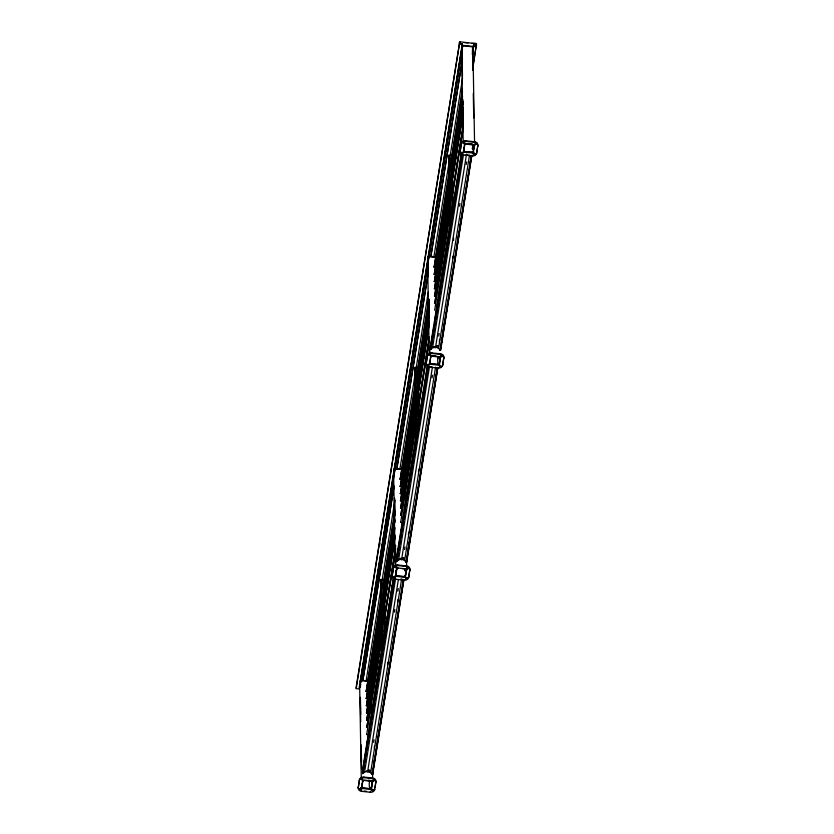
<?xml version="1.0" encoding="UTF-8"?>
<svg xmlns="http://www.w3.org/2000/svg" width="834" height="834" viewBox="0 0 834 834"><rect width="100%" height="100%" fill="white"/><g stroke="black" fill="none" stroke-linecap="round" stroke-linejoin="round"><path stroke-width="1.25" d="M395.358 567.256L395.379 566.547L395.462 567.589L396.213 567.662L396.411 566.64M428.791 364.552L427.727 364.437L428.801 364.541M439.591 365.813C440.738 365.709 440.394 367.46 439.591 365.699M405.626 577.826L406.69 577.795L405.658 578.025M368.711 770.647L368.711 770.178M369.108 770.668L369.149 770.022L369.087 770.752M370.14 770.845L370.15 770.564M399.893 538.941L396.807 557.779M402.728 558.05L402.686 558.592L402.759 557.883M403.135 558.04L403.041 558.634L403.124 557.925M403.76 558.707L403.833 557.998L403.771 558.717M437.85 367.784L406.658 562.523L406.596 558.801M406.909 559.072L407.284 558.04L407.002 558.53M430.855 345.307L430.782 345.974L430.844 345.245M436.651 346.454L436.745 345.985M438.184 345.995L438.079 346.642L438.163 345.933M472.638 146.607L472.544 147.253L472.857 146.69M361.852 787.442L362.133 786.702M429.791 363.249L430.073 362.498M463.767 151.152L464.048 150.401M369.431 770.585L369.514 770.355M370.567 770.376L370.484 770.606M404.115 558.561L404.136 558.373M406.929 559.343L407.013 558.446M437.464 346.068L437.381 346.298M437.725 346.423L437.808 346.193M372.944 770.72L373.225 771.471L373.215 770.752M373.319 770.856L373.1 770.168M407.18 558.655L406.877 559.291M440.842 347.184L441.249 345.943M440.998 346.631L441.311 345.995M441.113 347.215L440.884 346.527M403.406 558.394L403.427 558.207M404.459 558.499L404.469 558.405M440.905 346.663L440.957 346.715M361.278 778.456L359.704 688.279L360.653 682.306M358.255 787.671L358.224 788.088A4.034 3.346 -1 0 0 361.205 791.299L370.765 792.3A4.034 3.346 -1 0 0 374.664 789.808L375.936 781.875A4.034 3.346 -1 0 0 372.954 778.654L363.395 777.653A4.034 3.346 -1 0 0 359.496 780.144L358.255 787.671L359.485 779.55A4.034 3.346 -1 0 1 363.384 777.048L372.944 778.049A4.034 3.346 -1 0 1 375.925 781.27L374.946 787.619M358.245 787.077L358.213 787.484A4.034 3.346 -1 0 0 360.695 790.559M362.571 780.311L361.612 788.474L371.411 789.36L372.548 781.479L363.488 780.332L362.582 780.916L362.592 780.228M361.456 787.984L361.445 787.379L362.133 788.13L371.255 788.881L372.673 781.114M392.23 575.575L392.188 575.981A4.034 3.346 -1 0 0 395.17 579.203L404.74 580.203A4.034 3.346 -1 0 0 408.639 577.701L409.911 569.768A4.034 3.346 -1 0 0 406.919 566.557L397.359 565.556A4.034 3.346 -1 0 0 393.46 568.048L392.23 575.575L393.45 567.443A4.034 3.346 -1 0 1 397.349 564.952L406.909 565.952A4.034 3.346 -1 0 1 409.901 569.174L408.629 577.107A4.034 3.346 -1 0 1 408.222 577.91M392.209 574.98L392.178 575.387A4.034 3.346 -1 0 0 392.314 576.252M406.002 569.945L406.085 569.142L396.859 567.766L395.524 576.304L405.314 577.326L406.679 569.789L405.011 568.882M395.42 575.887L395.41 575.283L396.108 576.033L405.22 576.784L406.669 569.184M426.195 363.478L426.164 363.885A4.034 3.346 -1 0 0 429.145 367.096L438.705 368.107A4.034 3.346 -1 0 0 442.604 365.605L443.876 357.671A4.034 3.346 -1 0 0 440.894 354.46L431.334 353.46A4.034 3.346 -1 0 0 427.435 355.951L426.195 363.478L427.425 355.347A4.034 3.346 -1 0 1 431.324 352.855L440.884 353.856A4.034 3.346 -1 0 1 443.865 357.067L442.593 365.011A4.034 3.346 -1 0 1 442.427 365.417M426.184 362.873L426.153 363.28A4.034 3.346 -1 0 0 428.165 366.168M430.521 356.108L430.532 356.712L431.428 356.139L440.488 357.275L439.351 365.167L429.552 364.281L430.751 355.722M438.903 257.977L438.298 257.247M463.193 142.155L461.629 51.885M429.395 363.78L429.385 363.186L429.979 363.916L439.268 364.625L440.331 356.556M460.17 151.381L460.139 151.788A4.034 3.346 -1 0 0 463.12 154.999L472.68 156A4.034 3.346 -1 0 0 476.579 153.508L477.851 145.575A4.034 3.346 -1 0 0 474.869 142.353L465.299 141.353A4.034 3.346 -1 0 0 461.411 143.855L460.17 151.381L461.39 143.25A4.034 3.346 -1 0 1 465.289 140.758L474.859 141.759A4.034 3.346 -1 0 1 477.84 144.97L476.673 153.112M460.159 150.777L460.128 151.183A4.034 3.346 -1 0 0 460.66 152.851M464.486 144.011L463.527 152.174L473.326 153.06L474.452 145.179L465.403 144.032L464.496 144.616L464.538 143.844M474.035 148.608L474.588 144.814M356.181 688.644L459.503 43.504L462.307 43.795L358.974 688.936L356.181 688.644L356.545 686.862M369.848 770.585L369.869 770.387M459.409 42.513L459.993 42.138M356.149 687.206L459.711 41.783L476.495 43.743L472.565 70.129M437.026 346.256L437.047 346.068M438.423 346.402L438.444 346.214M404.511 469.938L404.24 469.333M449.067 190.371L438.246 258.29L438.413 257.279M379.564 545.572L379.981 543.007M410.422 352.938L410.839 350.374M462.495 44.119L360.351 681.962L360.319 680.242L371.766 681.441L371.797 683.161L381.472 622.748M462.62 45.328L360.486 682.056L462.463 45.317L473.649 46.485M462.818 45.526L360.976 681.941L462.526 45.495M360.246 687.424L360.768 684.161M394.055 485.92L362.863 680.648L394.013 486.524M396.786 468.885L428.228 272.541M435.994 257.331L430.751 256.789L462.516 58.495M396.901 468.896L428.342 272.551M430.865 256.799L462.359 59.756M384.182 580.996L384.161 579.786L380.971 579.453L380.544 582.101L381.763 652.24M419.054 420.357L418.136 367.69L414.936 367.356L415.749 440.675M452.998 206.999L452.101 155.593L448.911 155.249L449.745 229.882M380.846 581.913L381.201 579.703L381.826 579.766L382.994 646.6M416.937 433.211L415.801 367.669L415.165 367.606L414.905 374.956M450.892 219.832L449.766 155.572L449.14 155.499L449.099 175.703M366.105 680.992L380.763 588.741M382.201 579.766L394.92 500.337M399.903 469.208L414.936 375.352M416.072 368.659L428.269 292.077M433.878 257.112L449.161 161.66M450.256 155.27L462.547 78.104M381.534 597.144L366.189 691.428L381.618 593.266M394.805 514.317L382.712 588.251L394.878 510.45M414.894 388.863L400.164 479.331L414.978 384.985M429.176 299.677L416.687 376.144L428.645 299.625M449.067 175.484L434.128 267.224L449.151 171.616M462.536 91.396L450.662 164.048L462.411 88.8M418.241 426.935L417.208 367.815L417.834 367.877L417.521 372.662M418.136 367.69L417.73 371.547M451.684 158.241L452.101 155.593M381.461 605.62L366.314 698.631L381.534 601.752M415.634 392.251L400.289 486.535L415.103 392.188M416.552 383.14L417.073 383.275L416.541 383.181L429.176 304.285M449.192 182.698L434.264 274.438L449.067 180.092M450.527 171.043L451.038 171.178L450.516 171.085L462.536 96.004M381.628 603.159L369.222 681.315M383.994 589.075L394.962 519.884M415.488 392.053L403.208 469.563M418.178 375.696L429.135 306.505M436.995 257.445L449.203 181.27M451.58 167.144L462.432 98.975M381.586 612.834L366.439 705.845L381.461 610.227M415.759 399.455L400.414 493.738L415.843 395.587M449.119 191.174L434.389 281.642L449.192 187.306M380.711 617.139L370.359 681.441L370.963 682.014M381.034 614.814L381.649 610.978M384.015 596.883L394.982 527.693M404.365 469.75L415.822 397.589M418.199 383.504L429.156 314.314M451.59 174.984L462.443 106.815M462.797 104.271L463.266 101.675M381.649 619.735L366.564 713.049L381.586 617.441M415.822 406.346L400.539 500.953L415.759 404.063M450.006 192.967L434.514 288.856L449.526 193.238M381.586 618.567L371.526 683.056M384.005 603.336L384.474 600.574M384.828 598.186L394.972 535.021M404.855 473.316L415.77 405.188M418.178 389.947L418.647 387.195M419.002 384.808L429.145 321.632M438.204 265.076L438.767 261.407M439.028 259.927L449.734 193.092M452.351 176.568L463.329 108.243M472.388 51.687L473.42 45.265M384.078 605.265L394.993 536.398M418.251 391.876L429.176 323.019M463.381 109.41L452.435 178.497L462.661 115.05M472.398 53.803L473.754 44.994L476.548 45.286M380.929 625.375L371.547 683.213M384.14 605.296L394.107 543.111M394.513 540.536L394.93 537.972M404.928 475.474L415.103 411.996M415.426 409.911L415.843 407.273M418.314 391.917L428.488 328.44M438.371 266.734L449.286 198.607M449.609 196.532L450.016 193.895M472.461 53.845L473.754 44.994M384.359 604.754L394.242 543.049M405.147 474.921L415.238 411.933M418.532 391.365L429.03 325.813M438.507 266.682L449.411 198.544M452.706 177.986L462.797 114.998M472.471 54.575L473.764 45.62M381.628 628.523L366.699 720.263L381.503 625.917M415.812 415.144L400.664 508.156L415.686 412.549M449.985 201.776L434.639 296.06L449.86 199.17M471.783 43.358L475.714 43.326M381.555 636.999L366.824 727.467L381.628 633.121M395.629 549.095L383.348 624.291L395.712 545.217M415.728 423.63L400.789 515.37L415.812 419.752M428.989 340.814L417.313 412.194L429.072 336.936M449.901 210.251L434.764 303.274L449.985 206.384M463.37 126.163L451.288 200.087L463.245 123.568M472.544 68.701L476.516 43.858M381.649 637.77L373.215 690.427L371.234 690.218M384.328 621.069L395.222 553.005M405.095 491.362L415.176 428.436M418.47 407.889L428.551 344.963M439.445 276.898L449.317 215.255M452.82 193.415L462.693 131.772M366.689 734.462L367.2 734.587L366.679 734.493L381.763 640.335M400.654 522.365L401.175 522.491L400.643 522.397L415.728 428.238M434.65 310.227L449.901 214.859M360.913 779.133L361.049 777.799L362.05 777.903M430.688 354.679L429.708 355.472L428.853 354.93L428.989 353.595L429.979 353.251M462.818 142.385L463.954 141.155M393.398 577.879L362.519 770.105L362.571 773.556L393.763 576.534M427.467 364.552L396.484 557.998L396.546 561.459L427.946 365.438C427.3 363.728 430.031 365.657 427.946 365.448M461.442 152.445L430.459 345.901L430.521 349.363L461.911 153.341C461.317 151.579 463.975 153.571 461.921 153.352M363.051 768.969L365.709 752.32M366.126 749.756L366.533 747.191M366.95 744.626L368.993 731.825M369.41 729.26L369.816 726.695M370.223 724.131L370.64 721.566M371.047 719.012L371.464 716.448M371.87 713.883L372.277 711.319M372.694 708.754L379.877 663.916M380.283 661.352L380.69 658.797M381.107 656.233L383.15 643.421M383.567 640.856L383.974 638.291M384.391 635.737L384.797 633.173M385.204 630.608L393.21 580.641M400.299 536.377L400.706 533.812M401.123 531.248L401.529 528.693M401.946 526.129L403.99 513.317M404.407 510.752L404.813 508.187M405.22 505.623L414.05 450.537M414.456 447.973L414.873 445.408M415.28 442.854L415.686 440.289M416.103 437.725L417.334 430.042M417.74 427.477L418.157 424.913M418.564 422.348L424.099 387.758M424.516 385.204L427.383 367.262M431.188 343.493L434.066 325.562M434.472 322.998L434.889 320.433M435.296 317.869L435.702 315.304M436.119 312.75L436.526 310.185M436.943 307.621L438.173 299.938M438.58 297.373L444.939 257.654M445.356 255.089L448.223 237.158M448.64 234.594L449.046 232.029M449.453 229.475L449.87 226.911M450.277 224.346L450.683 221.781M451.1 219.217L458.283 174.379M458.69 171.814L459.096 169.26M459.513 166.696L461.567 153.883M394.117 577.639L362.727 773.66L394.294 578.692M428.092 365.542L396.692 561.553L428.269 366.595M462.067 153.446L430.667 349.456L462.026 154.478M394.086 578.671L362.894 773.525M428.071 366.845L396.869 561.303M462.244 154.498L430.844 349.331M361.31 787.869L361.174 789.214L360.184 789.558M463.089 152.914L463.224 152.028M464.674 143.031L464.809 142.145M362.842 781.166L361.977 786.608L361.925 784.043M396.817 569.069L395.942 574.511L395.879 570.654M429.917 362.404L430.782 356.973M463.881 150.308L464.757 144.866M363.197 773.472L364.594 772.034L395.577 578.587M397.109 561.334L398.558 559.937L429.541 366.48M430.99 349.227L432.533 347.841L463.516 154.384M366.762 771.033L367.596 771.825L398.371 579.651M398.235 559.468C400.727 560.458 400.039 558.373 401.561 559.718L432.346 367.544M434.139 346.871L435.484 347.674L466.519 154.165M373.684 742.364L374.091 739.8M394.451 612.125L394.857 609.581M397.891 591.191L398.308 588.627M404.573 549.481L404.98 546.927M432.075 377.812L432.481 375.248M438.747 336.102L439.164 333.537M459.461 206.175L460.014 203.569M466.248 164.434L466.654 161.869M374.205 748.119L374.622 745.554M387.549 664.844L387.956 662.279M397.599 602.065L398.016 599.5M408.389 534.74L408.796 532.175M418.439 471.961L418.856 469.396M439.278 341.857L439.685 339.292M452.622 258.582L453.029 256.017M403.395 579.651L372.152 774.494L370.619 772.67L401.602 579.213M406.335 562.304L404.594 560.573L435.577 367.116M440.154 350.186L438.559 348.466L469.542 155.02M374.07 762.193L374.372 759.555M377.354 741.687L377.76 739.132M378.177 736.568L378.584 734.003M378.99 731.439L379.407 728.874M379.814 726.32L380.221 723.756M380.638 721.191L381.044 718.627M381.451 716.072L381.868 713.508M388.227 673.789L388.634 671.224M391.511 653.293L391.917 650.729M392.334 648.164L392.741 645.599M393.148 643.045L393.565 640.481M393.971 637.916L394.378 635.352M401.561 590.514L401.978 587.949M402.384 585.395L402.791 582.83M408.243 548.814L408.66 546.249M409.067 543.685L409.473 541.12M411.527 528.308L411.933 525.743M412.35 523.189L412.757 520.625M413.174 518.06L413.581 515.495M413.987 512.941L414.404 510.377M422.4 460.41L422.817 457.845M423.224 455.281L423.63 452.726M425.684 439.914L426.101 437.35M426.508 434.785L426.914 432.221M427.331 429.666L427.738 427.102M435.744 377.135L436.151 374.57M436.557 372.006L436.974 369.452M442.416 335.424L442.833 332.87M443.24 330.306L443.657 327.741M444.063 325.177L444.47 322.612M445.7 314.929L446.117 312.364M446.524 309.81L446.93 307.246M447.347 304.681L447.754 302.117M456.584 247.031L456.99 244.466M457.397 241.902L457.814 239.337M458.22 236.783L458.627 234.218M459.868 226.535L460.274 223.971M460.681 221.406L461.098 218.842M466.633 184.251L466.936 181.614M469.917 163.756L470.324 161.191M470.741 158.627L471.147 156.062M406.127 562.272L437.37 367.544M440.071 350.29L471.346 155.447M472.367 149.046L472.742 144.49M403.552 579.661L372.36 774.671L403.739 579.953M437.527 367.565L406.335 562.564L437.704 367.846M471.502 155.468L440.31 350.468L471.679 155.75M472.524 149.328L472.899 144.397M403.885 579.88L372.694 774.619L372.662 771.043M440.633 350.416L471.825 155.687M371.286 787.588L372.162 782.146M405.261 575.481L406.137 570.049M439.237 363.384L440.102 357.942M473.201 151.288L474.077 145.846M406.794 568.288L406.94 567.401M440.769 356.191L440.905 355.305M371.193 790.278L373.038 790.476L373.173 789.589M407.148 577.493L406.012 578.723M442.604 355.93L442.75 355.044L441.895 354.513L440.905 354.857M476.714 142.948L476.579 144.282L476.714 142.948L475.87 142.864M450.391 163.871L450.923 163.923M433.868 267.047L434.399 267.109M433.993 274.261L434.524 274.313M451.017 199.91L451.548 199.972M434.118 281.465L434.65 281.517M434.243 288.679L434.775 288.731M416.416 375.967L416.948 376.03M434.368 295.882L434.9 295.934M434.493 303.086L435.025 303.149M435.265 317.598L434.941 317.379M399.893 479.154L400.424 479.206M400.018 486.358L400.549 486.41M417.052 412.017L417.584 412.069M400.143 493.561L400.674 493.624M400.268 500.775L400.8 500.827M382.452 588.074L382.983 588.126M400.393 507.979L400.925 508.042M400.518 515.193L401.05 515.245M365.918 691.25L366.46 691.303M366.053 698.454L366.585 698.517M383.077 624.113L383.609 624.166M366.178 705.668L366.71 705.72M366.303 712.872L366.835 712.924M366.428 720.086L366.96 720.138M366.553 727.29L367.085 727.342M428.791 256.914L429.687 256.34M394.816 469.021L395.723 468.437M405.512 576.43L405.543 576.94M395.201 469.115L396.15 469.135M396.317 567.579L395.566 566.953M393.804 577.024L393.794 576.43C393.752 576.69 395.858 577.42 393.971 577.545M394.805 577.357L393.763 576.659M371.005 781.041L371.526 781.02M461.744 152.226L462.661 152.664M429.312 354.554L430.177 354.252M429.322 354.669L430.052 355.013L430.177 354.262M359.829 788.516L360.121 789.1M431.042 363.551L429.896 363.457M438.986 356.785L440.133 356.9L439.966 357.849M360.903 680.951L361.748 680.544M465.018 151.454L463.85 151.34M472.941 144.709L473.514 144.689M363.103 787.744L361.935 787.64M397.067 575.668L395.921 575.554M416.708 368.201L416.249 368.242M362.331 779.071C360.632 779.978 363.082 779.592 361.581 778.456M362.331 779.081L362.331 778.529M382.18 580.016L382.816 580.078M363.082 780.197L363.051 781.124M435.484 347.674C436.484 346.84 437.819 348.143 438.559 348.466M439.403 258.926L439.445 257.362L428.53 256.215L428.926 257.737M405.428 471.022L405.47 469.459L394.555 468.312L394.659 469.896M407.732 568.121C408.076 567.183 407.763 569.674 407.993 568.142M463.495 142.166L463.756 142.948L464.246 142.239M407.461 567.61L407.461 568.319M395.462 567.037L396.202 567.068M465.059 143.855L464.965 144.824M369.024 771.7C367.888 773.16 371.922 771.45 370.619 772.67M361.424 680.961L362.019 680.971M407.993 568.371L408.107 567.6M428.28 257.028L428.269 256.34M439.664 258.186L439.737 258.967L439.706 257.237L428.259 256.038L428.29 257.769M405.751 470.261L405.741 469.333L394.284 468.135L394.315 469.865M366.355 771.012C367.231 773.014 363.718 770.783 364.594 772.034M473.243 153.102L474.233 152.758M429.99 353.71L428.989 353.595M441.624 356.723L442.614 356.379M429.114 365.011L427.269 364.823M439.987 366.616L440.978 366.272M395.014 565.702L396.859 565.89M395.733 567.568L396.734 567.224M407.649 568.83L408.639 568.486M394.148 577.451L395.149 577.107L395.274 575.773M361.768 779.675L362.759 779.331M473.941 145.752L473.962 144.699M396.077 574.605L395.827 575.272L395.733 570.195M372.006 782.052L372.183 781.093M360.934 681.951L360.59 680.419L371.505 681.555L371.526 682.942M470.824 144.167L471.366 144.272M438.726 358.568L438.767 356.587M432.502 347.267L433.972 347.861L434.097 347.194M463.37 151.684C463.308 151.392 473.055 152.32 473.483 152.747M397.464 568.235L396.557 568.809L396.546 568.215M464.058 42.555L467.926 42.961M462.234 44.244L459.43 43.941L459.482 42.075M473.681 45.443L476.475 45.734L476.423 44.181L475.641 43.764M462.39 45.755L473.576 46.923M469.042 143.813L472.701 144.199M466.321 143.865L472.878 144.553M465.08 151.6L471.637 152.288M466.039 154.738L468.499 154.988M433.753 346.485L437.881 346.798M432.637 355.659L436.286 356.045M432.356 355.972L435.629 356.316M431.115 363.697L437.662 364.385M432.075 366.835L429.614 366.574L429.625 367.179M396.65 468.875L398.902 469.104M400.31 558.342L402.78 558.603M400.362 558.53L402.728 558.78M399.788 558.582L403.312 558.957M401.654 568.413L404.938 568.757M397.14 575.804L403.698 576.482M400.56 579.192L403.01 579.442M365.959 681.326L369.233 681.67M368.347 780.238L370.786 780.499M364.406 780.165L370.963 780.853M363.176 787.901L369.723 788.589M364.135 791.028L366.585 791.289M429.979 363.916L430.083 364.531M360.111 789.11L360.757 788.411M404.344 469.344L404.938 469.99L405.168 482.876M439.07 363.447L438.924 364.406L437.787 364.281M473.045 151.35L472.899 152.309L471.752 152.174M430.99 356.921L431.095 355.951L432.252 356.16M371.13 787.65C369.973 790.423 368.388 785.982 369.681 780.572M405.105 575.554L405.022 576.45L403.812 576.377M396.974 569.007L397.12 568.048L398.277 568.225M367.648 771.877L368.242 771.721M474.734 144.084L475.588 144.626M473.097 153.977L473.952 154.519L474.942 153.727M461.244 152.716L462.099 153.258M407.92 566.609L408.785 567.6L407.93 567.057M373.955 778.706L374.8 779.248M372.829 780.384L373.674 780.926M360.465 787.786L361.32 788.328M404.897 560.167C402.478 560.604 402.968 558.707 401.561 559.718M465.664 143.865L466.206 144.001M406.565 568.851L405.97 568.527L405.981 569.122M396.098 567.714L396.306 566.974M394.513 577.597L394.618 576.951M477.809 145.377L477.819 145.981M473.681 45.14L473.702 46.37M472.899 47.079L474.567 142.405M474.609 145.074L474.619 145.679M474.369 141.676L474.379 142.28M472.492 47.1L472.753 69.827M473.295 93.481L473.722 117.959M472.565 152.726L472.576 153.32M472.18 155.374L472.19 155.979M465.779 140.779L465.789 141.384M462.307 43.795L462.265 45.661M464.048 151.83L464.058 152.434M462.172 52.417L462.463 76.447M462.86 99.621L463.287 124.11M463.84 147.743L463.881 150.328M463.589 154.478L463.6 155.082M461.296 143.646L461.306 144.251M453.54 237.846L453.581 240.411M452.706 207.186L451.799 155.781L451.173 155.718L452.164 212.263M451.747 162.098L451.84 167.238M451.882 169.802L451.976 174.952M451.653 169.563L451.767 175.984M449.14 155.499L450.266 219.759M448.911 155.249L450.12 224.659M449.411 193.697L449.953 224.544M443.834 357.473L443.844 358.078M442.687 364.604L442.708 365.209M440.633 357.171L440.644 357.776M440.404 353.783L440.415 354.377M439.945 356.431L439.956 357.025M439.497 364.239L439.508 364.844M438.924 356.493L438.965 358.599M438.601 364.823L438.611 365.417M438.215 368.075L438.694 367.502A4.034 3.346 -1 0 0 439.737 367.387M437.621 356.379L437.787 364.291M431.814 352.876L431.824 353.48M431.418 355.534L431.428 356.139M428.207 264.514L428.249 267.089M428.812 299.302L429.083 314.762M429.646 346.965L429.76 353.407M428.082 265.337L428.259 275.668M428.666 298.833L429.093 323.331M429.5 346.496L429.635 354.252M427.675 265.556L429.218 354.148M427.331 355.753L427.342 356.347M417.834 367.877L418.751 420.576M418.272 402.426L418.366 407.576M418.407 410.151L418.491 415.29M418.241 413.789L418.282 416.354M415.165 367.606L416.312 433.148M414.936 367.356L416.176 438.027M415.217 392.95L415.759 423.787M409.859 569.58L409.869 570.175M408.723 576.701L408.733 577.305M407.847 567.516L407.857 568.121M405.209 485.451L405.303 490.601M405.345 493.175L405.46 499.618M406.554 562.741L406.627 566.609M406.658 569.268L406.669 569.872M406.429 565.879L406.439 566.474M404.928 493.196L405.043 499.639M404.626 576.919L404.636 577.524M397.839 564.983L397.849 565.577M396.108 576.033L396.119 576.628M394.618 498.513L394.909 515.266M395.452 546.176L395.743 562.929M394.472 498.054L394.899 522.543M395.306 545.717L395.66 566.349M395.66 579.276L395.16 578.598A4.034 3.346 -1 0 1 394.67 578.462M393.7 477.663L395.243 566.244M394.722 576.857L394.732 577.462M393.356 567.85L393.367 568.444M384.182 581.006L385.027 629.117M384.808 633.955L383.859 579.984L383.233 579.911L384.182 633.892M384.057 600.563L384.13 604.462M384.172 607.069L384.286 613.563M384.328 616.17L384.422 621.372M384.088 615.607L384.182 620.746M381.201 579.703L382.389 647.82M380.971 579.453L382.233 652.188M381.023 592.192L381.565 623.04M381.857 639.741L382.055 651.312M375.894 781.677L375.905 782.282M374.758 789.402L374.654 789.204A4.034 3.346 -1 0 1 372.298 791.435M370.994 683.38L371.078 688.54M371.13 691.115L371.213 696.265M371.266 698.84L371.349 703.99M371.391 706.575L371.505 713.007M372.517 770.981L372.652 778.706M372.694 781.375L372.704 781.969M372.464 777.976L372.475 778.581M370.713 691.136L370.807 696.286M370.849 698.861L370.932 704.021M370.984 706.596L371.099 713.039M370.723 699.684L370.817 704.845M370.859 707.42L370.953 712.57M371.557 788.443L371.568 789.037M370.65 789.016L370.661 789.621M370.265 791.674L370.275 792.279M363.874 777.079L363.885 777.674M362.133 788.13L362.144 788.724M360.424 697.735L360.715 714.488M361.258 745.398L361.549 762.151M360.278 697.276L360.705 721.764M361.112 744.939L361.539 769.428M361.675 790.778L361.685 791.372M359.381 779.946L359.391 780.551M396.379 566.87L396.39 567.474M394.19 578.264A4.034 3.346 -1 0 1 392.491 576.659M407.93 578.275A4.034 3.346 -1 0 1 407.576 578.608M406.742 579.14A4.034 3.346 -1 0 1 405.772 579.484M442.187 365.813A4.034 3.346 -1 0 1 440.717 367.043M462.609 154.259A4.034 3.346 -1 0 1 460.952 153.216M476.568 152.903A4.034 3.346 -1 0 1 475.87 154.082M475.119 154.697A4.034 3.346 -1 0 1 474.212 155.145M359.798 789.235L360.861 789.35L359.798 789.235M371.651 789.892L372.725 790.006L371.651 789.923M429.322 355.159L430.386 355.274L429.364 355.044M441.228 355.805L442.291 355.92L441.269 355.691M463.297 143.062L464.361 143.167L463.297 143.062M473.566 153.602L474.64 153.706L473.566 153.623M362.821 770.053L362.905 769.448L362.821 769.97M450.652 178.247L450.673 178.215M450.777 185.461L450.798 185.429M450.902 192.664L451.423 192.758L450.902 192.664M451.152 207.082L451.184 207.051M416.677 390.354L416.708 390.312M416.802 397.557L417.334 397.651L416.802 397.557M416.927 404.771L417.459 404.865L416.927 404.771M417.177 419.179L417.709 419.273L417.177 419.179M417.313 426.393L417.834 426.487L417.313 426.393M382.577 595.236L382.608 595.205M382.712 602.45L382.775 602.388M382.837 609.654L382.9 609.602M400.779 529.569L400.81 529.538M382.962 616.868L383.484 616.962L382.962 616.868M383.213 631.286L383.275 631.223M383.338 638.49L383.859 638.583L383.338 638.49M366.814 741.666L366.877 741.603M473.608 154.113L474.65 154.311L473.608 154.113M405.668 578.316L406.7 578.504L405.668 578.316M371.693 790.413L372.735 790.611L371.693 790.413M475.234 144.199L476.266 144.407L475.234 144.199M476.256 143.813L475.192 143.823L476.266 143.813M441.269 356.295L442.301 356.514L441.269 356.295M373.33 780.499L374.32 780.822L373.392 780.395M374.31 780.217L373.319 780.238L374.32 780.228M404.803 568.694L404.834 570.675L404.803 568.694"/></g></svg>
